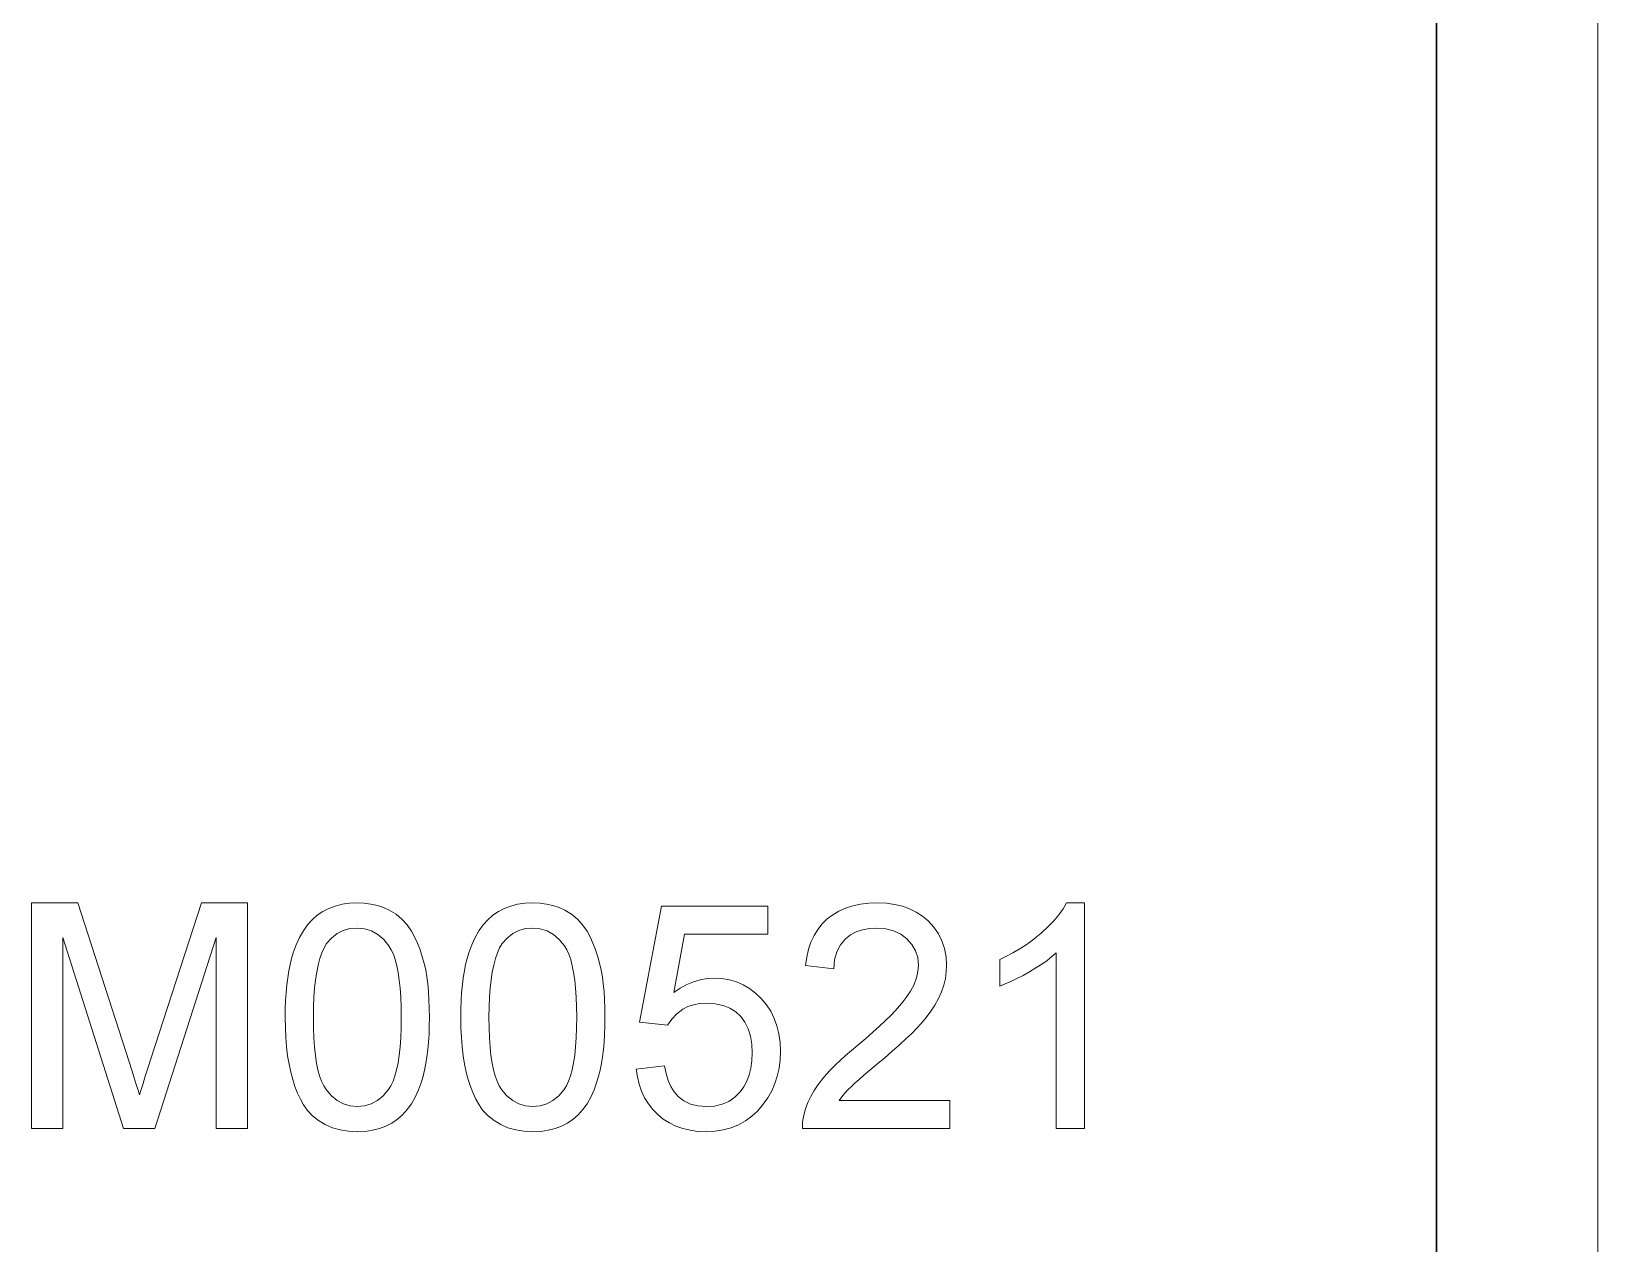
# Model space of a CAD drawing. Extents: x 0 to 297, y 0 to 420.
# Drawn here: x 248.42 to 297, y 40.78 to 78.4 of the extents above; entities that cross this region are included whole.
import ezdxf

# ---------------------------------------------------------------- set-up
doc = ezdxf.new("R2010")
doc.units = 0

msp = doc.modelspace()

# ---------------------------------------------------------------- linework, layer by layer
at = {"color": 7, "lineweight": 13}
msp.add_line((297, 0), (297, 420), dxfattribs=at)
at = {"color": 7, "lineweight": 30}
msp.add_line((292, 5), (292, 415), dxfattribs=at)
at = {"color": 7, "lineweight": 13}
for points in [[(248.418, 44.356), (248.418, 51.356), (249.862, 51.356), (251.451, 46.43), (251.535, 46.168), (251.608, 45.934), (251.672, 45.728), (251.727, 45.549), (251.772, 45.398), (251.822, 45.565), (251.882, 45.759), (251.952, 45.983), (252.031, 46.235), (252.121, 46.515), (253.697, 51.356), (255.126, 51.356), (255.126, 44.356), (254.154, 44.356), (254.154, 50.287), (252.252, 44.356), (251.278, 44.356), (249.39, 50.287), (249.39, 44.356)], [(256.293, 47.805), (256.296, 48.073), (256.305, 48.33), (256.32, 48.576), (256.342, 48.811), (256.37, 49.034), (256.404, 49.246), (256.444, 49.446), (256.491, 49.636), (256.543, 49.814), (256.634, 50.061), (256.737, 50.287), (256.855, 50.491), (256.985, 50.674), (257.129, 50.834), (257.287, 50.973), (257.458, 51.09), (257.644, 51.186), (257.844, 51.26), (258.058, 51.314), (258.286, 51.346), (258.529, 51.356), (258.745, 51.347), (258.952, 51.32), (259.151, 51.275), (259.341, 51.212), (259.521, 51.132), (259.73, 51.007), (259.914, 50.857), (260.074, 50.682), (260.21, 50.482), (260.305, 50.305), (260.392, 50.113), (260.473, 49.906), (260.545, 49.685), (260.611, 49.448), (260.652, 49.266), (260.686, 49.066), (260.715, 48.848), (260.737, 48.613), (260.752, 48.361), (260.762, 48.092), (260.765, 47.805), (260.762, 47.538), (260.753, 47.283), (260.737, 47.039), (260.716, 46.806), (260.688, 46.584), (260.655, 46.373), (260.615, 46.173), (260.569, 45.984), (260.517, 45.806), (260.428, 45.559), (260.325, 45.333), (260.208, 45.128), (260.078, 44.946), (259.934, 44.784), (259.776, 44.645), (259.604, 44.527), (259.418, 44.431), (259.217, 44.356), (259.002, 44.302), (258.773, 44.27), (258.529, 44.259), (258.254, 44.273), (257.997, 44.314), (257.757, 44.382), (257.534, 44.478), (257.329, 44.602), (257.142, 44.752), (256.972, 44.931), (256.863, 45.091), (256.764, 45.265), (256.675, 45.454), (256.594, 45.658), (256.524, 45.876), (256.462, 46.108), (256.411, 46.355), (256.368, 46.616), (256.335, 46.891), (256.312, 47.181), (256.297, 47.486)], [(261.737, 47.805), (261.74, 48.073), (261.749, 48.33), (261.765, 48.576), (261.787, 48.811), (261.814, 49.034), (261.848, 49.246), (261.889, 49.446), (261.935, 49.636), (261.988, 49.814), (262.078, 50.061), (262.182, 50.287), (262.299, 50.491), (262.43, 50.674), (262.574, 50.834), (262.731, 50.973), (262.903, 51.09), (263.088, 51.186), (263.288, 51.26), (263.502, 51.314), (263.731, 51.346), (263.973, 51.356), (264.189, 51.347), (264.397, 51.32), (264.595, 51.275), (264.785, 51.212), (264.966, 51.132), (265.174, 51.007), (265.359, 50.857), (265.518, 50.682), (265.654, 50.482), (265.749, 50.305), (265.837, 50.113), (265.917, 49.906), (265.99, 49.685), (266.055, 49.448), (266.096, 49.266), (266.131, 49.066), (266.159, 48.848), (266.181, 48.613), (266.197, 48.361), (266.206, 48.092), (266.209, 47.805), (266.206, 47.538), (266.197, 47.283), (266.182, 47.039), (266.16, 46.806), (266.133, 46.584), (266.099, 46.373), (266.06, 46.173), (266.014, 45.984), (265.962, 45.806), (265.872, 45.559), (265.769, 45.333), (265.653, 45.128), (265.522, 44.946), (265.378, 44.784), (265.22, 44.645), (265.049, 44.527), (264.862, 44.431), (264.662, 44.356), (264.447, 44.302), (264.217, 44.27), (263.973, 44.259), (263.698, 44.273), (263.441, 44.314), (263.201, 44.382), (262.979, 44.478), (262.774, 44.602), (262.586, 44.752), (262.416, 44.931), (262.308, 45.091), (262.209, 45.265), (262.119, 45.454), (262.039, 45.658), (261.968, 45.876), (261.907, 46.108), (261.855, 46.355), (261.813, 46.616), (261.78, 46.891), (261.756, 47.181), (261.742, 47.486)], [(267.182, 46.204), (268.057, 46.301), (268.105, 46.062), (268.171, 45.847), (268.256, 45.658), (268.359, 45.494), (268.481, 45.354), (268.658, 45.215), (268.863, 45.116), (269.095, 45.057), (269.354, 45.037), (269.61, 45.055), (269.843, 45.11), (270.052, 45.201), (270.239, 45.329), (270.401, 45.493), (270.517, 45.653), (270.611, 45.83), (270.684, 46.023), (270.737, 46.233), (270.768, 46.459), (270.779, 46.702), (270.765, 46.976), (270.722, 47.226), (270.651, 47.452), (270.552, 47.654), (270.424, 47.831), (270.268, 47.98), (270.084, 48.096), (269.871, 48.179), (269.63, 48.229), (269.361, 48.245), (269.15, 48.233), (268.957, 48.198), (268.783, 48.139), (268.627, 48.056), (268.444, 47.917), (268.287, 47.754), (268.154, 47.565), (267.279, 47.662), (267.959, 51.259), (271.265, 51.259), (271.265, 50.384), (268.681, 50.384), (268.347, 48.573), (268.547, 48.711), (268.75, 48.823), (268.957, 48.911), (269.167, 48.973), (269.38, 49.011), (269.597, 49.023), (269.839, 49.01), (270.07, 48.971), (270.289, 48.906), (270.498, 48.815), (270.696, 48.699), (270.883, 48.556), (271.058, 48.387), (271.216, 48.198), (271.35, 47.994), (271.459, 47.776), (271.544, 47.542), (271.605, 47.294), (271.642, 47.031), (271.654, 46.753), (271.643, 46.487), (271.61, 46.231), (271.556, 45.986), (271.48, 45.751), (271.382, 45.527), (271.262, 45.313), (271.121, 45.11), (270.951, 44.91), (270.767, 44.738), (270.567, 44.591), (270.353, 44.472), (270.125, 44.379), (269.881, 44.312), (269.623, 44.272), (269.349, 44.259), (269.093, 44.27), (268.851, 44.303), (268.622, 44.357), (268.408, 44.433), (268.207, 44.531), (268.02, 44.65), (267.847, 44.792), (267.691, 44.951), (267.555, 45.124), (267.44, 45.312), (267.345, 45.513), (267.27, 45.729), (267.216, 45.959)], [(276.904, 45.231), (276.904, 44.356), (272.334, 44.356), (272.341, 44.565), (272.373, 44.77), (272.43, 44.969), (272.505, 45.161), (272.596, 45.352), (272.703, 45.54), (272.827, 45.726), (272.966, 45.91), (273.079, 46.043), (273.206, 46.181), (273.347, 46.324), (273.503, 46.471), (273.673, 46.623), (273.858, 46.78), (274.057, 46.942), (274.297, 47.149), (274.518, 47.345), (274.721, 47.531), (274.906, 47.705), (275.072, 47.869), (275.22, 48.022), (275.35, 48.165), (275.461, 48.297), (275.554, 48.418), (275.69, 48.624), (275.796, 48.829), (275.871, 49.03), (275.916, 49.229), (275.932, 49.426), (275.909, 49.659), (275.842, 49.874), (275.731, 50.069), (275.575, 50.245), (275.383, 50.391), (275.164, 50.495), (274.918, 50.558), (274.645, 50.579), (274.412, 50.565), (274.199, 50.525), (274.005, 50.458), (273.83, 50.364), (273.675, 50.244), (273.515, 50.06), (273.401, 49.844), (273.331, 49.595), (273.307, 49.315), (272.432, 49.412), (272.467, 49.674), (272.523, 49.918), (272.599, 50.143), (272.694, 50.349), (272.81, 50.538), (272.946, 50.707), (273.102, 50.859), (273.276, 50.991), (273.467, 51.103), (273.673, 51.194), (273.896, 51.265), (274.136, 51.316), (274.391, 51.346), (274.663, 51.356), (274.938, 51.345), (275.195, 51.311), (275.436, 51.254), (275.66, 51.175), (275.867, 51.073), (276.057, 50.948), (276.23, 50.8), (276.406, 50.608), (276.55, 50.4), (276.662, 50.178), (276.742, 49.941), (276.791, 49.689), (276.807, 49.423), (276.797, 49.215), (276.767, 49.008), (276.719, 48.804), (276.65, 48.601), (276.559, 48.397), (276.442, 48.187), (276.299, 47.972), (276.131, 47.752), (276.016, 47.617), (275.88, 47.471), (275.723, 47.311), (275.543, 47.138), (275.343, 46.952), (275.121, 46.754), (274.877, 46.542), (274.637, 46.343), (274.426, 46.166), (274.244, 46.012), (274.091, 45.88), (273.967, 45.771), (273.872, 45.685), (273.721, 45.534), (273.589, 45.383), (273.475, 45.231)], [(281.084, 44.356), (280.209, 44.356), (280.209, 49.811), (280.075, 49.694), (279.925, 49.576), (279.759, 49.458), (279.578, 49.339), (279.381, 49.221), (279.18, 49.109), (278.987, 49.009), (278.803, 48.92), (278.627, 48.843), (278.459, 48.778), (278.459, 49.606), (278.665, 49.706), (278.864, 49.811), (279.054, 49.922), (279.238, 50.039), (279.414, 50.161), (279.582, 50.29), (279.743, 50.424), (279.95, 50.616), (280.131, 50.804), (280.287, 50.991), (280.417, 51.175), (280.521, 51.356), (281.084, 51.356)], [(257.168, 47.808), (257.172, 47.477), (257.183, 47.169), (257.203, 46.886), (257.23, 46.626), (257.266, 46.389), (257.309, 46.177), (257.36, 45.988), (257.419, 45.823), (257.486, 45.682), (257.56, 45.565), (257.725, 45.375), (257.904, 45.227), (258.097, 45.121), (258.306, 45.058), (258.529, 45.037), (258.752, 45.058), (258.96, 45.122), (259.154, 45.228), (259.333, 45.376), (259.497, 45.567), (259.572, 45.685), (259.639, 45.826), (259.697, 45.991), (259.749, 46.18), (259.792, 46.392), (259.827, 46.628), (259.855, 46.888), (259.874, 47.171), (259.886, 47.477), (259.89, 47.808), (259.886, 48.131), (259.875, 48.431), (259.856, 48.709), (259.829, 48.965), (259.795, 49.198), (259.753, 49.409), (259.703, 49.598), (259.646, 49.764), (259.582, 49.907), (259.509, 50.029), (259.348, 50.227), (259.168, 50.381), (258.97, 50.491), (258.754, 50.557), (258.52, 50.579), (258.298, 50.559), (258.092, 50.501), (257.903, 50.404), (257.731, 50.268), (257.575, 50.094), (257.497, 49.96), (257.428, 49.804), (257.367, 49.628), (257.314, 49.431), (257.269, 49.213), (257.233, 48.973), (257.204, 48.713), (257.184, 48.432), (257.172, 48.131)], [(262.612, 47.808), (262.616, 47.477), (262.628, 47.169), (262.647, 46.886), (262.675, 46.626), (262.71, 46.389), (262.753, 46.177), (262.805, 45.988), (262.863, 45.823), (262.93, 45.682), (263.005, 45.565), (263.169, 45.375), (263.348, 45.227), (263.542, 45.121), (263.75, 45.058), (263.973, 45.037), (264.196, 45.058), (264.405, 45.122), (264.598, 45.228), (264.777, 45.376), (264.942, 45.567), (265.016, 45.685), (265.083, 45.826), (265.142, 45.991), (265.193, 46.18), (265.236, 46.392), (265.271, 46.628), (265.299, 46.888), (265.319, 47.171), (265.33, 47.477), (265.334, 47.808), (265.331, 48.131), (265.319, 48.431), (265.3, 48.709), (265.273, 48.965), (265.239, 49.198), (265.197, 49.409), (265.148, 49.598), (265.091, 49.764), (265.026, 49.907), (264.954, 50.029), (264.792, 50.227), (264.613, 50.381), (264.415, 50.491), (264.199, 50.557), (263.964, 50.579), (263.742, 50.559), (263.537, 50.501), (263.348, 50.404), (263.175, 50.268), (263.019, 50.094), (262.942, 49.96), (262.873, 49.804), (262.812, 49.628), (262.759, 49.431), (262.714, 49.213), (262.677, 48.973), (262.649, 48.713), (262.628, 48.432), (262.616, 48.131)]]:
    msp.add_lwpolyline(points, close=True, dxfattribs=at)

doc.saveas('drawing.dxf')
